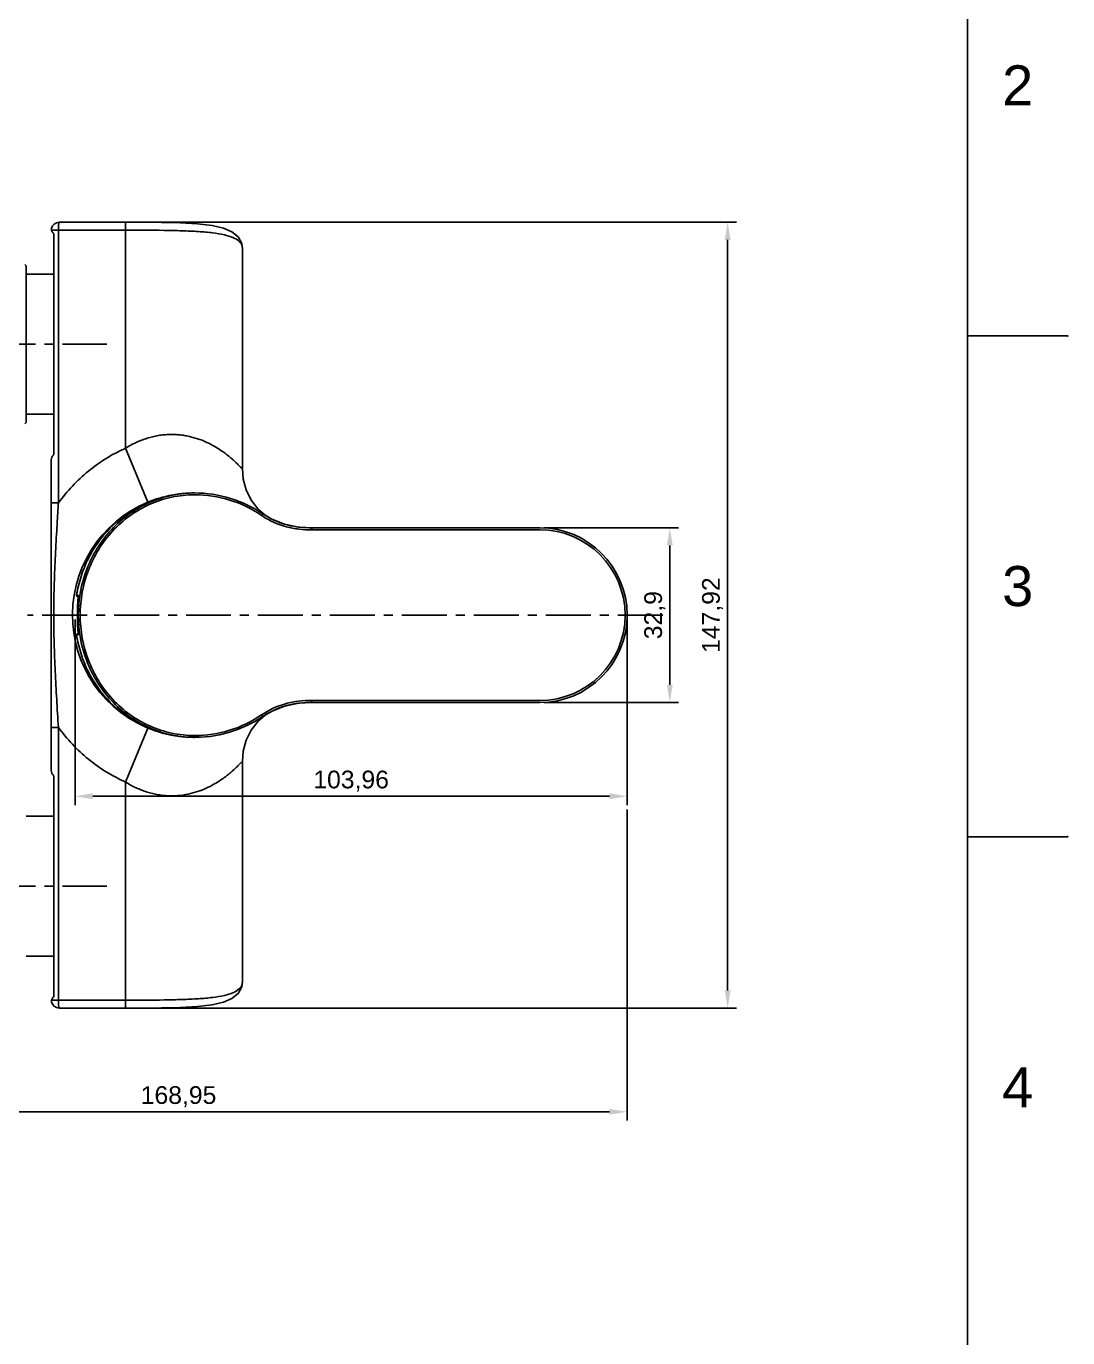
# Model space of a CAD drawing. Header units: millimetres. Extents: x 789 to 1209, y 393 to 987.
# Drawn here: x 1062.1 to 1209.1, y 689.6 to 874.7 of the extents above; entities that cross this region are included whole.
import ezdxf

# ---------------------------------------------------------------- set-up
doc = ezdxf.new("R2010")
doc.units = ezdxf.units.MM
doc.header["$LTSCALE"] = 0.1
doc.linetypes.add('CENTERX2', pattern=[101.6, 63.5, -12.7, 12.7, -12.7])
doc.layers.add('CENTER', color=1, linetype='CENTERX2')
doc.layers.add('DIM', color=3, linetype='Continuous')
doc.styles.get("Standard").update_dxf_attribs({"font": 'arial.ttf'})
doc.dimstyles.new('ISO-25', dxfattribs={"dimtxt": 2.5, "dimasz": 2.5, "dimexe": 1.25, "dimexo": 0.625, "dimtad": 1, "dimlfac": 1.333333, "dimtxsty": 'Standard', "dimcen": 2.5, "dimadec": 0, "dimazin": 0, "dimtfac": 1, "dimtmove": 0, "dimatfit": 3, "dimfxl": 0, "dimarcsym": 0})

# ---------------------------------------------------------------- blocks, each defined once
blk = doc.blocks.new('*D26')
at = {"layer": 'Defpoints', "color": 0}
for p in [(1068.96, 791.55), (1146.93, 791.55), (1146.93, 765.99)]:
    blk.add_point(p, dxfattribs=at)
at = {"layer": 'DIM', "color": 0, "lineweight": -2}
for p, q in [((1068.96, 790.92), (1068.96, 764.74)), ((1146.93, 790.92), (1146.93, 764.74)), ((1071.46, 765.99), (1144.43, 765.99))]:
    blk.add_line(p, q, dxfattribs=at)
at = {"layer": 'DIM', "color": 0}
for points in [[(1071.46, 766.41), (1071.46, 765.57), (1068.96, 765.99)], [(1144.43, 766.41), (1144.43, 765.57), (1146.93, 765.99)]]:
    blk.add_solid(points, dxfattribs=at)
at = {"layer": 'DIM', "color": 0, "insert": (1107.95, 768.12), "char_height": 2.5, "attachment_point": 5}
blk.add_mtext('103,96', dxfattribs=at)
blk = doc.blocks.new('*D23')
at = {"layer": 'Defpoints', "color": 0}
for p in [(1076.1, 847.02), (1076.1, 736.08), (1161.12, 736.08)]:
    blk.add_point(p, dxfattribs=at)
at = {"layer": 'DIM', "color": 0, "lineweight": -2}
for p, q in [((1076.72, 847.02), (1162.37, 847.02)), ((1161.12, 844.52), (1161.12, 738.58)), ((1076.72, 736.08), (1162.37, 736.08))]:
    blk.add_line(p, q, dxfattribs=at)
at = {"layer": 'DIM', "color": 0}
for points in [[(1160.71, 844.52), (1161.54, 844.52), (1161.12, 847.02)], [(1160.71, 738.58), (1161.54, 738.58), (1161.12, 736.08)]]:
    blk.add_solid(points, dxfattribs=at)
at = {"layer": 'DIM', "color": 0, "insert": (1158.99, 791.55), "char_height": 2.5, "attachment_point": 5, "rotation": 90}
blk.add_mtext('147,92', dxfattribs=at)
blk = doc.blocks.new('*D24')
at = {"layer": 'Defpoints', "color": 0}
for p in [(1146.93, 764.74), (1146.93, 721.45), (1020.22, 710.55)]:
    blk.add_point(p, dxfattribs=at)
at = {"layer": 'DIM', "color": 0, "lineweight": -2}
for p, q in [((1146.93, 764.11), (1146.93, 720.2)), ((1020.22, 711.17), (1020.22, 722.7)), ((1022.72, 721.45), (1144.43, 721.45))]:
    blk.add_line(p, q, dxfattribs=at)
at = {"layer": 'DIM', "color": 0}
for points in [[(1022.72, 721.87), (1022.72, 721.04), (1020.22, 721.45)], [(1144.43, 721.87), (1144.43, 721.04), (1146.93, 721.45)]]:
    blk.add_solid(points, dxfattribs=at)
at = {"layer": 'DIM', "color": 0, "insert": (1083.58, 723.58), "char_height": 2.5, "attachment_point": 5}
blk.add_mtext('168,95', dxfattribs=at)
blk = doc.blocks.new('*D25')
at = {"layer": 'Defpoints', "color": 0}
for p in [(1134.6, 803.89), (1134.6, 779.21), (1152.95, 779.21)]:
    blk.add_point(p, dxfattribs=at)
at = {"layer": 'DIM', "color": 0, "lineweight": -2}
for p, q in [((1135.22, 803.89), (1154.2, 803.89)), ((1152.95, 801.39), (1152.95, 781.71)), ((1135.22, 779.21), (1154.2, 779.21))]:
    blk.add_line(p, q, dxfattribs=at)
at = {"layer": 'DIM', "color": 0}
for points in [[(1152.54, 801.39), (1153.37, 801.39), (1152.95, 803.89)], [(1152.54, 781.71), (1153.37, 781.71), (1152.95, 779.21)]]:
    blk.add_solid(points, dxfattribs=at)
at = {"layer": 'DIM', "color": 0, "insert": (1150.83, 791.55), "char_height": 2.5, "attachment_point": 5, "rotation": 90}
blk.add_mtext('32,9', dxfattribs=at)

msp = doc.modelspace()

# ---------------------------------------------------------------- linework, layer by layer
for p, q in [((1195.0082, 406.7277), (1195.0082, 972.3843)), ((1195.0082, 830.9701), (1209.1496, 830.9701)), ((1195.0082, 760.2631), (1209.1496, 760.2631))]:
    msp.add_line(p, q)
at = {"color": 7, "linetype": 'Continuous'}
for p, q in [((1076.0964, 847.0195), (1076.0963, 815.1117)), ((1065.6336, 845.88), (1066.6198, 845.8802)), ((1065.9714, 845.3919), (1065.9714, 814.2067)), ((1066.6198, 845.8802), (1076.0964, 845.8945)), ((1066.6198, 807.4049), (1066.6198, 845.8802)), ((1092.4451, 844.1907), (1092.4475, 844.1844)), ((1092.5719, 843.6629), (1092.4475, 844.1844)), ((1092.5113, 843.795), (1092.5964, 843.2626)), ((1092.5963, 843.2596), (1092.5719, 843.6629)), ((1092.5964, 843.2626), (1092.5964, 843.2601)), ((1092.5964, 812.1956), (1092.5964, 843.2355)), ((1062.0714, 840.8618), (1061.8839, 841.0493)), ((1062.0714, 818.7369), (1062.0714, 840.8618)), ((1062.0714, 839.6993), (1065.9714, 839.6993)), ((1062.0714, 818.7368), (1061.8839, 818.5493)), ((1062.0714, 819.8993), (1065.9714, 819.8993)), ((1079.2507, 807.4886), (1076.0962, 815.1117)), ((1065.5964, 769.6208), (1065.5964, 813.4775)), ((1065.5964, 807.4049), (1066.6198, 807.4049)), ((1095.5175, 805.8333), (1095.5675, 805.7996)), ((1102.4259, 803.8853), (1102.4259, 803.5961)), ((1102.4259, 803.8853), (1134.5964, 803.8853)), ((1102.4259, 803.5961), (1134.5964, 803.5961)), ((1069.3852, 794.3479), (1069.1817, 794.3482)), ((1069.4005, 794.1743), (1069.3296, 794.1743)), ((1069.3851, 793.8612), (1069.3581, 793.4525)), ((1069.2911, 791.7642), (1069.2901, 791.5493)), ((1069.2901, 791.5493), (1069.2907, 791.3778)), ((1069.2974, 792.1485), (1069.2979, 792.1688)), ((1069.1817, 788.7505), (1069.3852, 788.7508)), ((1069.3296, 788.9243), (1069.4007, 788.9243)), ((1102.4259, 779.2133), (1102.4259, 779.5025)), ((1134.5964, 779.5025), (1102.4259, 779.5025)), ((1134.5964, 779.2133), (1102.4259, 779.2133)), ((1065.5964, 775.6938), (1066.6198, 775.6938)), ((1066.6198, 775.6938), (1066.6198, 737.2185)), ((1094.8278, 776.5702), (1095.8105, 777.4374)), ((1095.5339, 777.2764), (1095.5175, 777.2654)), ((1079.2506, 775.6101), (1076.0962, 767.987)), ((1092.5963, 770.9138), (1092.5964, 770.9135)), ((1092.5964, 770.9037), (1092.5964, 739.8607)), ((1065.9714, 737.7067), (1065.9714, 768.8919)), ((1076.0964, 736.0792), (1076.0963, 767.9869)), ((1062.0714, 763.1993), (1065.9714, 763.1993)), ((1062.0714, 743.3993), (1065.9714, 743.3993)), ((1092.4451, 738.9078), (1092.4475, 738.9141)), ((1092.4475, 738.9143), (1092.5719, 739.4357)), ((1092.5719, 739.4357), (1092.5963, 739.839)), ((1092.5963, 739.8301), (1092.5963, 739.8347)), ((1092.5964, 739.8327), (1092.5964, 739.8376)), ((1066.6198, 737.2185), (1065.6336, 737.2186)), ((1066.6198, 737.2185), (1076.0964, 737.2042))]:
    msp.add_line(p, q, dxfattribs=at)
for points in [[(1076.0964, 847.0195), (1073.0268, 847.0183), (1069.7669, 847.0137), (1066.7173, 847.0052)], [(1092.4451, 844.1909), (1091.9886, 844.9556), (1091.1189, 845.6574), (1089.9131, 846.1668), (1088.3079, 846.5318), (1086.2658, 846.7748), (1083.8437, 846.9161), (1081.1828, 846.9856), (1078.4678, 847.0134), (1076.0964, 847.0194)], [(1095.8192, 805.6534), (1094.8273, 806.5289), (1093.854, 807.7924), (1093.1423, 809.2191), (1092.7183, 810.7566), (1092.5962, 812.1838)], [(1102.4259, 803.8853), (1100.5206, 803.9831), (1098.5314, 804.3985), (1096.7775, 805.0966), (1095.5675, 805.7996)], [(1069.401, 794.1942), (1069.3996, 794.134), (1069.3965, 794.0583)], [(1069.3581, 793.4525), (1069.3475, 793.2865), (1069.3368, 793.1061), (1069.3262, 792.9119), (1069.3163, 792.7045), (1069.3074, 792.485), (1069.3, 792.2543), (1069.2944, 792.0135), (1069.2911, 791.7642)], [(1069.3965, 794.0583), (1069.3916, 793.9673), (1069.3851, 793.8612)], [(1069.2907, 791.3778), (1069.2932, 791.1596), (1069.2973, 790.9472), (1069.303, 790.7417), (1069.31, 790.5441), (1069.318, 790.3551), (1069.3268, 790.1756), (1069.336, 790.0061), (1069.3453, 789.8472), (1069.3546, 789.6991), (1069.3795, 789.3228)], [(1069.3795, 789.3228), (1069.3861, 789.2203), (1069.3917, 789.1294), (1069.396, 789.0499)], [(1069.396, 789.0499), (1069.399, 788.9819), (1069.4007, 788.9255), (1069.401, 788.8807), (1069.4002, 788.8482), (1069.3988, 788.829), (1069.3986, 788.8273)], [(1095.5339, 777.2764), (1096.7986, 778.0125), (1098.5541, 778.707), (1100.5443, 779.1184), (1102.4259, 779.2133)], [(1092.5962, 770.9194), (1092.7188, 772.3448), (1093.1431, 773.8815), (1093.8547, 775.3074), (1094.8278, 776.5702)], [(1076.0964, 736.0792), (1078.4679, 736.0852), (1081.1828, 736.113), (1083.8438, 736.1825), (1086.2658, 736.3239), (1088.3079, 736.5669), (1089.9132, 736.9319), (1091.1189, 737.4413), (1091.9886, 738.143), (1092.4451, 738.9078)], [(1066.7173, 736.0935), (1069.7669, 736.0849), (1073.0268, 736.0804), (1076.0964, 736.0792)]]:
    msp.add_lwpolyline(points, dxfattribs=at)
for centre, radius, start, end in [((1066.7214, 845.8802), 1.125, 90.204512, 167.630987), ((1085.8464, 791.5493), 17.25, 90.080761, 304.165326), ((1085.8473, 791.7475), 17.0518, 90.003153, 100.056286), ((1085.8464, 791.5493), 17.25, 55.700044, 90.000212), ((1085.8418, 791.755), 16.7904, 55.684878, 89.984322), ((1101.72, 815.0273), 11.3826, 235.71021, 236.83228), ((1101.6931, 814.9545), 11.0152, 236.213227, 237.019216), ((1101.7012, 814.9671), 11.0302, 237.019185, 237.666185), ((1134.5964, 791.5493), 12.336, 270, 90), ((1134.5964, 791.5493), 12.0468, 270, 90), ((1094.5692, 791.5472), 25.2789, 178.636988, 179.995119), ((1094.2683, 791.5494), 24.978, 180.000234, 180.459117), ((1095.1872, 791.5625), 25.897, 180.471776, 182.01363), ((1064.8383, 788.7916), 4.5657, 1.815799, 2.66125), ((1066.7568, 788.8519), 2.6462, 0.720481, 1.827141), ((1101.6988, 768.1353), 11.0257, 121.886218, 123.99655), ((1085.8418, 791.3436), 16.7904, 270.015648, 304.315152), ((1085.8456, 791.3363), 17.0369, 259.940677, 267.024188), ((1085.8468, 791.3288), 17.0295, 267.018883, 269.998632), ((1066.7214, 737.2185), 1.125, 192.368625, 269.795488)]:
    msp.add_arc(centre, radius, start, end, dxfattribs=at)
for points, knots in [([(1065.6217, 846.1186), (1065.6091, 846.0601), (1065.6085, 845.9771), (1065.6277, 845.8991), (1065.6338, 845.8794)], [0, 0, 0, 0, 0.74448147, 1, 1, 1, 1]), ([(1066.7173, 847.0052), (1066.7076, 847.0051), (1066.6896, 846.9683), (1066.6766, 846.9093), (1066.6596, 846.8029), (1066.6463, 846.6659), (1066.6344, 846.4971), (1066.6223, 846.2322), (1066.6195, 846.0237), (1066.6198, 845.8802)], [0, 0, 0, 0, 0.02572021, 0.08426309, 0.17682055, 0.30047715, 0.45060987, 0.62165558, 1, 1, 1, 1]), ([(1065.6336, 845.88), (1065.6472, 845.8358), (1065.721, 845.6499), (1065.853, 845.489), (1065.9714, 845.3919)], [0, 0, 0, 0, 0.23237214, 1, 1, 1, 1]), ([(1076.0963, 845.8945), (1077.9123, 845.8946), (1080.5722, 845.8859), (1084.0003, 845.814), (1086.2847, 845.7134), (1088.282, 845.542), (1089.943, 845.2809), (1091.2278, 844.9131), (1091.9196, 844.5278), (1092.1586, 844.2997)], [0, 0, 0, 0, 0.3340139, 0.48921099, 0.63064759, 0.75450973, 0.8578498, 0.93923507, 1, 1, 1, 1]), ([(1092.1586, 844.2997), (1092.1753, 844.2839), (1092.2386, 844.2211), (1092.2971, 844.1533), (1092.337, 844.1004)], [0, 0, 0, 0, 0.25759665, 1, 1, 1, 1]), ([(1092.4475, 844.1844), (1092.4586, 844.1541), (1092.4982, 844.0281), (1092.5141, 843.8946), (1092.5113, 843.795)], [0, 0, 0, 0, 0.24464174, 1, 1, 1, 1]), ([(1092.337, 844.1004), (1092.3552, 844.0762), (1092.423, 843.9803), (1092.4788, 843.8758), (1092.5113, 843.795)], [0, 0, 0, 0, 0.25839523, 1, 1, 1, 1]), ([(1076.0963, 815.1117), (1076.5694, 815.415), (1077.5582, 815.9492), (1078.8648, 816.4488), (1079.9304, 816.7462), (1080.7309, 816.9063), (1081.5278, 817.0178), (1082.3171, 817.049), (1083.0901, 817.0518), (1083.8445, 816.9998), (1084.573, 816.8875), (1085.4951, 816.6898), (1086.5775, 816.3672), (1087.7761, 815.8768), (1088.8325, 815.2883), (1089.6328, 814.7731), (1090.209, 814.3534), (1090.6003, 814.0499), (1090.9592, 813.752), (1091.2838, 813.4635), (1091.575, 813.1936), (1091.8356, 812.9514), (1092.0596, 812.7349), (1092.2439, 812.5455), (1092.3897, 812.3921), (1092.4884, 812.2878), (1092.5416, 812.2257), (1092.5723, 812.1984), (1092.5826, 812.1855), (1092.5963, 812.1817), (1092.5963, 812.1835)], [0, 0, 0, 0, 0.09201889, 0.18333634, 0.22846314, 0.27304155, 0.31693452, 0.36005486, 0.40226474, 0.44349569, 0.48370866, 0.52286673, 0.59785294, 0.66834494, 0.73446085, 0.79556415, 0.8240982, 0.85115156, 0.87664813, 0.90045575, 0.92224823, 0.9416737, 0.95871581, 0.97325544, 0.98490932, 0.99348528, 0.99653078, 0.99859867, 0.99969491, 1, 1, 1, 1]), ([(1076.0963, 815.1117), (1074.221, 814.2753), (1071.5647, 812.6206), (1068.5514, 809.8164), (1067.2312, 808.2313), (1066.6198, 807.4049)], [0, 0, 0, 0, 0.49965964, 0.74987289, 1, 1, 1, 1]), ([(1065.9714, 814.2067), (1065.8557, 814.1119), (1065.6703, 813.8899), (1065.5963, 813.608), (1065.5964, 813.4775)], [0, 0, 0, 0, 0.53398136, 1, 1, 1, 1]), ([(1066.6198, 807.4049), (1066.5716, 806.7419), (1066.4893, 805.4167), (1066.3766, 803.4324), (1066.26, 801.4549), (1066.1592, 799.4814), (1066.0725, 797.5074), (1066.0093, 795.528), (1065.9669, 793.5414), (1065.9516, 792.214), (1065.9564, 791.5493)], [0, 0, 0, 0, 0.12564829, 0.25093455, 0.3756675, 0.50005586, 0.62443036, 0.74912729, 0.8743606, 1, 1, 1, 1]), ([(1082.8698, 808.5374), (1082.0428, 808.3906), (1080.4008, 807.972), (1077.2565, 806.6338), (1073.7033, 804.0143), (1071.1081, 800.3685), (1069.7459, 797.0324), (1069.3243, 795.2517), (1069.1817, 794.3482)], [0, 0, 0, 0, 0.12000163, 0.24099062, 0.48673241, 0.73982295, 0.86930471, 1, 1, 1, 1]), ([(1069.4283, 791.5493), (1069.4283, 793.7416), (1070.04, 797.0768), (1072.004, 801.0271), (1074.0136, 803.674), (1076.5037, 805.8728), (1079.3818, 807.534), (1082.5406, 808.5635), (1084.7467, 808.7993), (1085.8464, 808.7993)], [0, 0, 0, 0, 0.24932348, 0.37450344, 0.49965337, 0.62477112, 0.74986099, 0.8749323, 1, 1, 1, 1]), ([(1069.6878, 791.5493), (1069.6878, 793.7082), (1070.2891, 796.9925), (1072.2207, 800.8839), (1074.1975, 803.492), (1076.6478, 805.6593), (1079.4809, 807.2974), (1082.591, 808.3127), (1084.7634, 808.5454), (1085.8464, 808.5454)], [0, 0, 0, 0, 0.24932599, 0.37450611, 0.49965654, 0.6247745, 0.74986403, 0.8749341, 1, 1, 1, 1]), ([(1095.4009, 805.7415), (1095.3933, 805.7327), (1095.3608, 805.6943), (1095.3301, 805.6544), (1095.3073, 805.623)], [0, 0, 0, 0, 0.22960028, 1, 1, 1, 1]), ([(1095.5175, 805.8333), (1095.5131, 805.8363), (1095.4954, 805.8317), (1095.4564, 805.8022), (1095.4241, 805.7681), (1095.4009, 805.7415)], [0, 0, 0, 0, 0.10451891, 0.30342622, 1, 1, 1, 1]), ([(1095.4927, 805.4992), (1096.5042, 804.8381), (1098.2008, 804.0826), (1100.5941, 803.6376), (1101.816, 803.5961), (1102.4259, 803.5961)], [0, 0, 0, 0, 0.49783152, 0.74874224, 1, 1, 1, 1]), ([(1095.8018, 805.6472), (1096.2887, 805.3389), (1097.315, 804.7968), (1098.9626, 804.2304), (1100.6824, 803.922), (1101.8451, 803.8803), (1102.4259, 803.8723)], [0, 0, 0, 0, 0.24877865, 0.4986913, 0.74926037, 1, 1, 1, 1]), ([(1069.3296, 794.1743), (1069.301, 794.1743), (1069.2426, 794.1915), (1069.2035, 794.2383), (1069.1922, 794.2646)], [0, 0, 0, 0, 0.4998734, 1, 1, 1, 1]), ([(1069.4011, 794.2963), (1069.4001, 794.3093), (1069.3996, 794.3248), (1069.3907, 794.3479), (1069.3852, 794.3479)], [0, 0, 0, 0, 0.7051233, 1, 1, 1, 1]), ([(1069.3915, 793.9557), (1069.3957, 794.0252), (1069.4016, 794.1386), (1069.4043, 794.2524), (1069.4011, 794.2963)], [0, 0, 0, 0, 0.61297931, 1, 1, 1, 1]), ([(1069.2979, 792.1688), (1069.3063, 792.511), (1069.3326, 793.1071), (1069.3762, 793.702), (1069.3915, 793.9557)], [0, 0, 0, 0, 0.57391799, 1, 1, 1, 1]), ([(1066.6198, 775.6938), (1066.5356, 777.0187), (1066.3705, 779.6593), (1066.1512, 783.6167), (1065.9945, 787.577), (1065.9598, 790.2221), (1065.9564, 791.5493)], [0, 0, 0, 0, 0.25093828, 0.50006314, 0.74913289, 1, 1, 1, 1]), ([(1069.399, 789.0036), (1069.3887, 789.2278), (1069.3463, 789.7768), (1069.3176, 790.3267), (1069.3062, 790.6526)], [0, 0, 0, 0, 0.40778003, 1, 1, 1, 1]), ([(1085.8464, 774.2993), (1084.7468, 774.2993), (1082.5409, 774.5352), (1079.3822, 775.5644), (1076.5039, 777.2256), (1074.0138, 779.4245), (1072.004, 782.0714), (1070.0401, 786.0219), (1069.4283, 789.3571), (1069.4283, 791.5493)], [0, 0, 0, 0, 0.12505488, 0.25012351, 0.37521429, 0.50033675, 0.62549875, 0.75067849, 1, 1, 1, 1]), ([(1085.8464, 774.5533), (1084.7636, 774.5533), (1082.5913, 774.7859), (1079.4812, 775.8011), (1076.6481, 777.4392), (1074.1977, 779.6066), (1072.2207, 782.2147), (1070.2892, 786.1062), (1069.6878, 789.3905), (1069.6878, 791.5493)], [0, 0, 0, 0, 0.1250531, 0.25012049, 0.37521095, 0.50033365, 0.62549616, 0.75067595, 1, 1, 1, 1]), ([(1069.1817, 788.7505), (1069.3244, 787.8464), (1069.7462, 786.0651), (1071.1089, 782.7288), (1073.7042, 779.0835), (1077.2569, 776.4646), (1080.4009, 775.1266), (1082.0428, 774.708), (1082.8698, 774.5613)], [0, 0, 0, 0, 0.13076715, 0.2602736, 0.51332304, 0.75902495, 0.88000038, 1, 1, 1, 1]), ([(1069.3296, 788.9243), (1069.301, 788.9243), (1069.2426, 788.9071), (1069.2035, 788.8603), (1069.1922, 788.8341)], [0, 0, 0, 0, 0.49987479, 1, 1, 1, 1]), ([(1069.3852, 788.7508), (1069.3892, 788.7508), (1069.3973, 788.7646), (1069.402, 788.8076), (1069.4032, 788.8516), (1069.4028, 788.8852)], [0, 0, 0, 0, 0.08613616, 0.2736866, 1, 1, 1, 1]), ([(1102.4259, 779.5025), (1101.7973, 779.5025), (1100.5377, 779.4579), (1098.0745, 778.9816), (1096.3357, 778.1769), (1095.3073, 777.4756)], [0, 0, 0, 0, 0.25133325, 0.50231654, 1, 1, 1, 1]), ([(1102.4259, 779.2264), (1101.8524, 779.2184), (1100.7042, 779.1777), (1099.0051, 778.878), (1097.3753, 778.3265), (1096.358, 777.798), (1095.8747, 777.4972)], [0, 0, 0, 0, 0.2506964, 0.50125471, 0.75118389, 1, 1, 1, 1]), ([(1076.0963, 767.9869), (1074.2211, 768.8237), (1071.5646, 770.478), (1068.5514, 773.2823), (1067.231, 774.8673), (1066.6198, 775.6938)], [0, 0, 0, 0, 0.49966043, 0.74987341, 1, 1, 1, 1]), ([(1095.4009, 777.3572), (1095.3933, 777.3659), (1095.3608, 777.4043), (1095.3301, 777.4443), (1095.3073, 777.4756)], [0, 0, 0, 0, 0.22959953, 1, 1, 1, 1]), ([(1095.5175, 777.2654), (1095.5131, 777.2624), (1095.4954, 777.2669), (1095.4564, 777.2965), (1095.4241, 777.3305), (1095.4009, 777.3572)], [0, 0, 0, 0, 0.10451128, 0.30341302, 1, 1, 1, 1]), ([(1076.0963, 767.9869), (1076.5693, 767.6844), (1077.3117, 767.2815), (1078.3445, 766.8499), (1079.3876, 766.4851), (1080.4538, 766.2279), (1081.5233, 766.086), (1082.3114, 766.0433), (1083.0841, 766.0469), (1084.0761, 766.1155), (1085.2523, 766.3393), (1086.5699, 766.728), (1087.7681, 767.2184), (1088.825, 767.8051), (1089.6248, 768.3207), (1090.2013, 768.7397), (1090.5933, 769.0425), (1090.9522, 769.3406), (1091.2772, 769.6292), (1091.5691, 769.8993), (1091.8298, 770.1422), (1092.0551, 770.3586), (1092.2166, 770.5247), (1092.3272, 770.6416), (1092.3964, 770.7144), (1092.4554, 770.7765), (1092.5041, 770.8294), (1092.5405, 770.8682), (1092.571, 770.8996), (1092.583, 770.9085), (1092.5957, 770.9205), (1092.5963, 770.9184)], [0, 0, 0, 0, 0.09193827, 0.13771841, 0.18322169, 0.27279927, 0.31666314, 0.3597448, 0.40192857, 0.44313294, 0.52241835, 0.59736203, 0.66782395, 0.73391264, 0.79501723, 0.82354605, 0.85059355, 0.87610691, 0.8999358, 0.92175607, 0.94122509, 0.95828728, 0.97289886, 0.97916209, 0.9846392, 0.98933059, 0.99323668, 0.99627544, 0.99839848, 0.9996257, 1, 1, 1, 1]), ([(1065.5964, 769.6208), (1065.5964, 769.4904), (1065.6704, 769.2086), (1065.8558, 768.9867), (1065.9714, 768.8919)], [0, 0, 0, 0, 0.46602345, 1, 1, 1, 1]), ([(1092.1647, 738.8046), (1091.927, 738.5759), (1091.2369, 738.189), (1089.9535, 737.8199), (1088.2929, 737.5579), (1086.2949, 737.3858), (1084.0088, 737.2849), (1080.5773, 737.2128), (1077.9145, 737.2041), (1076.0964, 737.2042)], [0, 0, 0, 0, 0.06063936, 0.14191008, 0.24517941, 0.36902477, 0.51049556, 0.66576209, 1, 1, 1, 1]), ([(1092.3364, 738.9974), (1092.3238, 738.9807), (1092.2705, 738.913), (1092.2116, 738.8498), (1092.1647, 738.8046)], [0, 0, 0, 0, 0.24317198, 1, 1, 1, 1]), ([(1092.5113, 739.3037), (1092.5006, 739.2771), (1092.4528, 739.1694), (1092.3901, 739.0686), (1092.3364, 738.9974)], [0, 0, 0, 0, 0.24291717, 1, 1, 1, 1]), ([(1092.4475, 738.9141), (1092.4586, 738.9443), (1092.4982, 739.0704), (1092.5138, 739.204), (1092.5112, 739.3038)], [0, 0, 0, 0, 0.24398643, 1, 1, 1, 1]), ([(1092.5113, 739.3037), (1092.526, 739.3409), (1092.5807, 739.5111), (1092.5959, 739.6917), (1092.5963, 739.8301)], [0, 0, 0, 0, 0.22444041, 1, 1, 1, 1]), ([(1065.6339, 737.2193), (1065.6278, 737.1997), (1065.6085, 737.1218), (1065.6091, 737.0387), (1065.6217, 736.9803)], [0, 0, 0, 0, 0.25553349, 1, 1, 1, 1]), ([(1065.9714, 737.7067), (1065.9293, 737.6722), (1065.7841, 737.5354), (1065.6764, 737.3572), (1065.6336, 737.2186)], [0, 0, 0, 0, 0.27254805, 1, 1, 1, 1]), ([(1066.7173, 736.0935), (1066.7076, 736.0935), (1066.6896, 736.1303), (1066.6766, 736.1894), (1066.6596, 736.2958), (1066.6463, 736.4327), (1066.6344, 736.6016), (1066.6223, 736.8664), (1066.6195, 737.075), (1066.6198, 737.2185)], [0, 0, 0, 0, 0.02571741, 0.08425999, 0.17681811, 0.30047572, 0.4506094, 0.62165598, 1, 1, 1, 1])]:
    msp.add_open_spline(points, degree=3, knots=knots, dxfattribs=at)
for points in [[(1069.1922, 794.2646), (1069.181, 794.2904), (1069.1772, 794.3205), (1069.1817, 794.3482)], [(1069.3938, 794.2694), (1069.3843, 794.2939), (1069.3811, 794.3219), (1069.3852, 794.3479)], [(1069.1922, 788.8341), (1069.1811, 788.8083), (1069.1772, 788.7782), (1069.1817, 788.7505)], [(1069.3935, 788.8285), (1069.3842, 788.8041), (1069.3812, 788.7765), (1069.3852, 788.7508)]]:
    msp.add_open_spline(points, degree=3, dxfattribs=at)
for p in [(1209.1496, 830.9701), (1209.1496, 760.2631)]:
    msp.add_point(p)
at = {"layer": 'CENTER'}
for p, q in [((1036.7214, 829.7993), (1073.4714, 829.7993)), ((1151.9463, 791.5493), (1062.2456, 791.5493)), ((1036.7214, 753.2993), (1073.4714, 753.2993))]:
    msp.add_line(p, q, dxfattribs=at)

# ---------------------------------------------------------------- texts
at = {"char_height": 5.6566, "attachment_point": 5}
for s, insert in [('2', (1202.0789, 866.3237)), ('3', (1202.0789, 795.6166)), ('4', (1202.0789, 724.9095))]:
    msp.add_mtext_dynamic_manual_height_columns(s, width=50, gutter_width=12.5, heights=[0], dxfattribs=dict(at, insert=insert))

# ---------------------------------------------------------------- dimensions: what is measured, and where the dimension line sits
at = {"layer": 'DIM'}
dim = msp.add_linear_dim(base=(1161.1217, 736.0792), p1=(1076.0964, 847.0194), p2=(1076.0964, 736.0792), angle=90, dimstyle='ISO-25', dxfattribs=at)
dim.commit()
dim.dimension.update_dxf_attribs({"geometry": '*D23', "text_midpoint": (1161.1217, 791.5493), "dimtype": 160})
dim = msp.add_linear_dim(base=(1152.9527, 779.2133), p1=(1134.5964, 803.8853), p2=(1134.5964, 779.2133), angle=90, dimstyle='ISO-25', dxfattribs=at)
dim.commit()
dim.dimension.update_dxf_attribs({"geometry": '*D25', "text_midpoint": (1150.8253, 791.5493)})
for base, p1, p2, picture, middle in [((1146.9324, 765.9887), (1068.9645, 791.5493), (1146.9324, 791.5493), '*D26', (1107.9484, 768.116)), ((1146.9324, 721.4548), (1020.2214, 710.5493), (1146.9324, 764.7387), '*D24', (1083.5769, 723.5822))]:
    dim = msp.add_linear_dim(base=base, p1=p1, p2=p2, dimstyle='ISO-25', dxfattribs=at)
    dim.commit()
    dim.dimension.update_dxf_attribs({"geometry": picture, "text_midpoint": middle})

doc.saveas('drawing.dxf')
